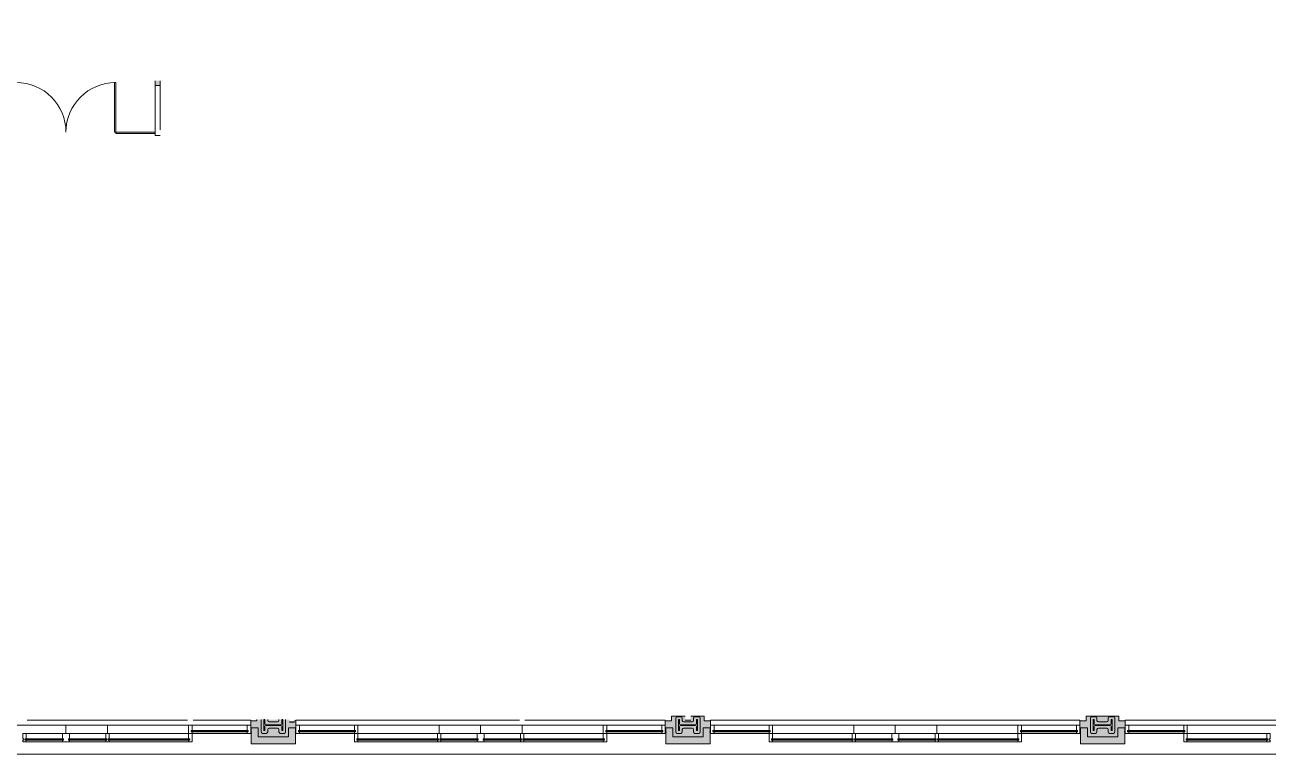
# Model space of a CAD drawing. Header units: inches. Extents: x 1724 to 4524, y -664 to 702.
# Drawn here: x 3070 to 3969, y -664 to -136 of the extents above; entities that cross this region are included whole.
import ezdxf

# ---------------------------------------------------------------- set-up
doc = ezdxf.new("R2010")
doc.units = ezdxf.units.IN
doc.header["$MEASUREMENT"] = 0
doc.linetypes.add('IMPORT-Overhead', pattern=[0.15625, 0.09375, -0.0625])
for name, color, linetype, lineweight in [('A-GENM', 7, 'Continuous', 9), ('A-WALL', 7, 'Continuous', 9), ('B-BASE', 7, 'Continuous', 9), ('BB-PART-WALL', 7, 'Continuous', 9), ('NABCA_dwg', 8, 'Continuous', 9), ('NB-PART-GWB', 7, 'Continuous', 9), ('NB-ROD-SEAL', 7, 'Continuous', 9), ('NB-WALL-EXT', 7, 'Continuous', 9), ('NB-WIND-EXT', 7, 'Continuous', 9), ('NB-WIND-MULL', 7, 'Continuous', 9), ('NB-WIND-SILL', 7, 'Continuous', 9), ('WB-N-Door', 7, 'Continuous', 9), ('WB-N-Part', 7, 'Continuous', 9)]:
    doc.layers.add(name, color=color, linetype=linetype, lineweight=lineweight)

# ---------------------------------------------------------------- blocks, each defined once
blk = doc.blocks.new('NABCA_dwg_MA-2900-8th-120718_dwg-2391440-New Construction - Test Fit Plan-2421454-Existing - Survey')
at = {"layer": 'B-BASE'}
for points in [[(-6537.21, -3896.6), (-6537.21, -3889.1), (-6536.84, -3889.1), (-6536.84, -3879.98), (-6541.38, -3879.98), (-6541.38, -3876.6), (-6551.15, -3876.6), (-6551.15, -3879.48), (-6555.15, -3879.48), (-6555.15, -3876.6), (-6565.04, -3876.6), (-6565.04, -3879.98), (-6569.59, -3879.98), (-6569.59, -3889.1), (-6569.21, -3889.1), (-6569.21, -3896.6)], [(-6237.21, -3896.6), (-6237.21, -3889.1), (-6236.84, -3889.1), (-6236.84, -3879.98), (-6241.38, -3879.98), (-6241.38, -3876.6), (-6265.04, -3876.6), (-6265.04, -3879.98), (-6269.59, -3879.98), (-6269.59, -3889.1), (-6269.21, -3889.1), (-6269.21, -3896.6)], [(-6869.21, -3896.6), (-6837.21, -3896.6), (-6837.21, -3889.1), (-6836.84, -3889.1), (-6836.84, -3879.98), (-6837.87, -3879.98), (-6837.87, -3880.65), (-6841.37, -3880.65), (-6841.38, -3879.1), (-6865.04, -3879.1), (-6865.04, -3879.98), (-6869.59, -3879.98), (-6869.59, -3889.1), (-6869.21, -3889.1)]]:
    blk.add_hatch(color=256, dxfattribs=at).paths.add_polyline_path(points, flags=0)
at = {"layer": 'BB-PART-WALL'}
h = blk.add_hatch(color=256, dxfattribs=at)
h.paths.add_polyline_path([(-6935.08, -3420.64), (-6935.08, -3417.14), (-6938.58, -3417.14), (-6938.58, -3420.64)], flags=0)
h.paths.add_polyline_path([(-6935.08, -3363.1), (-6935.08, -3359.6), (-6938.58, -3359.6), (-6938.58, -3363.1)], flags=0)
at = {"layer": 'A-WALL', "color": 10, "lineweight": 30}
blk.add_line((-6841.37, -3880.65), (-6837.87, -3880.65), dxfattribs=at)
at = {"layer": 'B-BASE'}
for p, q in [((-6862.03, -3888.1), (-6862.03, -3879.1)), ((-6858.53, -3882.85), (-6847.87, -3882.85)), ((-6847.87, -3883.35), (-6858.53, -3883.35)), ((-6857.28, -3879.1), (-6857.28, -3879.85)), ((-6856.28, -3880.85), (-6850.12, -3880.85)), ((-6850.12, -3885.35), (-6856.28, -3885.35)), ((-6849.12, -3879.85), (-6849.12, -3879.1)), ((-6844.37, -3879.1), (-6844.37, -3888.1)), ((-6562.04, -3888.1), (-6562.04, -3878.1)), ((-6561.04, -3877.1), (-6558.29, -3877.1)), ((-6558.54, -3882.85), (-6547.88, -3882.85)), ((-6547.88, -3883.35), (-6558.54, -3883.35)), ((-6557.29, -3878.1), (-6557.29, -3879.85)), ((-6556.29, -3880.85), (-6550.13, -3880.85)), ((-6550.13, -3885.35), (-6556.29, -3885.35)), ((-6549.13, -3879.85), (-6549.13, -3878.1)), ((-6548.13, -3877.1), (-6545.38, -3877.1)), ((-6544.38, -3878.1), (-6544.38, -3888.1)), ((-6262.04, -3888.1), (-6262.04, -3878.1)), ((-6261.04, -3877.1), (-6258.29, -3877.1)), ((-6257.29, -3878.1), (-6257.29, -3879.85)), ((-6256.29, -3880.85), (-6250.13, -3880.85)), ((-6250.13, -3885.35), (-6256.29, -3885.35)), ((-6249.13, -3879.85), (-6249.13, -3878.1)), ((-6248.13, -3877.1), (-6245.38, -3877.1)), ((-6244.38, -3878.1), (-6244.38, -3888.1)), ((-6858.28, -3889.1), (-6861.03, -3889.1)), ((-6857.28, -3886.35), (-6857.28, -3888.1)), ((-6849.12, -3888.1), (-6849.12, -3886.35)), ((-6845.37, -3889.1), (-6848.12, -3889.1)), ((-6704.95, -3893.1), (-6732.7, -3893.1)), ((-6704.95, -3893.3), (-6732.7, -3893.3)), ((-6704.95, -3893.9), (-6732.7, -3893.9)), ((-6704.95, -3894.1), (-6732.7, -3894.1)), ((-6701.45, -3893.1), (-6673.7, -3893.1)), ((-6701.45, -3893.3), (-6673.7, -3893.3)), ((-6701.45, -3893.9), (-6673.7, -3893.9)), ((-6701.45, -3894.1), (-6673.7, -3894.1)), ((-6672.7, -3893.1), (-6614.45, -3893.1)), ((-6672.7, -3893.3), (-6613.7, -3893.3)), ((-6672.7, -3893.9), (-6613.7, -3893.9)), ((-6672.7, -3894.1), (-6614.45, -3894.1)), ((-6612.7, -3887.3), (-6571.33, -3887.3)), ((-6612.7, -3887.9), (-6571.33, -3887.9)), ((-6611.95, -3887.1), (-6571.33, -3887.1)), ((-6611.95, -3888.1), (-6571.33, -3888.1)), ((-6558.29, -3889.1), (-6561.04, -3889.1)), ((-6557.29, -3886.35), (-6557.29, -3888.1)), ((-6549.13, -3888.1), (-6549.13, -3886.35)), ((-6545.38, -3889.1), (-6548.13, -3889.1)), ((-6494.46, -3887.1), (-6535.09, -3887.1)), ((-6493.71, -3887.3), (-6535.09, -3887.3)), ((-6493.71, -3887.9), (-6535.09, -3887.9)), ((-6494.46, -3888.1), (-6535.09, -3888.1)), ((-6433.71, -3893.3), (-6492.71, -3893.3)), ((-6433.71, -3893.9), (-6492.71, -3893.9)), ((-6433.71, -3893.1), (-6491.96, -3893.1)), ((-6433.71, -3894.1), (-6491.96, -3894.1)), ((-6404.96, -3893.1), (-6432.71, -3893.1)), ((-6404.96, -3893.3), (-6432.71, -3893.3)), ((-6404.96, -3893.9), (-6432.71, -3893.9)), ((-6404.96, -3894.1), (-6432.71, -3894.1)), ((-6401.46, -3893.1), (-6373.71, -3893.1)), ((-6401.46, -3893.3), (-6373.71, -3893.3)), ((-6401.46, -3893.9), (-6373.71, -3893.9)), ((-6401.46, -3894.1), (-6373.71, -3894.1)), ((-6372.71, -3893.1), (-6314.46, -3893.1)), ((-6372.71, -3893.3), (-6313.71, -3893.3)), ((-6372.71, -3893.9), (-6313.71, -3893.9)), ((-6372.71, -3894.1), (-6314.46, -3894.1)), ((-6312.71, -3887.3), (-6271.34, -3887.3)), ((-6312.71, -3887.9), (-6271.34, -3887.9)), ((-6311.96, -3887.1), (-6271.34, -3887.1)), ((-6311.96, -3888.1), (-6271.34, -3888.1)), ((-6258.29, -3889.1), (-6261.04, -3889.1)), ((-6257.29, -3886.35), (-6257.29, -3888.1)), ((-6249.13, -3888.1), (-6249.13, -3886.35)), ((-6245.38, -3889.1), (-6248.13, -3889.1)), ((-6194.46, -3887.1), (-6235.09, -3887.1)), ((-6193.71, -3887.3), (-6235.09, -3887.3)), ((-6193.71, -3887.9), (-6235.09, -3887.9)), ((-6194.46, -3888.1), (-6235.09, -3888.1)), ((-6133.71, -3893.3), (-6192.71, -3893.3)), ((-6133.71, -3893.9), (-6192.71, -3893.9)), ((-6133.71, -3893.1), (-6191.96, -3893.1)), ((-6133.71, -3894.1), (-6191.96, -3894.1))]:
    blk.add_line(p, q, dxfattribs=at)
at = {"layer": 'B-BASE', "flags": 128}
for points in [[(-5935.21, -3896.6), (-5935.21, -3904.1), (-8374.21, -3904.1), (-8374.21, -2881.08), (-8378.21, -2881.08), (-8378.21, -2538.1), (-5818.21, -2538.1), (-5818.21, -2548.1)], [(-6241.38, -3876.6), (-6241.38, -3879.98), (-6236.84, -3879.98), (-6236.84, -3886.98), (-6236.84, -3889.1), (-6237.21, -3889.1), (-6237.21, -3896.6), (-6269.21, -3896.6), (-6269.21, -3889.1), (-6269.59, -3889.1), (-6269.59, -3879.98), (-6265.04, -3879.98), (-6265.04, -3876.6), (-6245.38, -3876.6)], [(-6859.28, -3884.1), (-6859.28, -3887.1), (-6860.03, -3887.1), (-6860.03, -3879.1), (-6859.28, -3879.1), (-6859.28, -3882.1)], [(-6847.12, -3882.1), (-6847.12, -3879.1), (-6846.37, -3879.1), (-6846.37, -3887.1), (-6847.12, -3887.1), (-6847.12, -3884.1)], [(-6559.29, -3884.1), (-6559.29, -3887.1), (-6560.04, -3887.1), (-6560.04, -3879.1), (-6559.29, -3879.1), (-6559.29, -3882.1)], [(-6547.13, -3882.1), (-6547.13, -3879.1), (-6546.38, -3879.1), (-6546.38, -3887.1), (-6547.13, -3887.1), (-6547.13, -3884.1)]]:
    blk.add_lwpolyline(points, dxfattribs=at)
for points in [[(-6259.29, -3882.1), (-6259.29, -3879.1), (-6260.04, -3879.1), (-6260.04, -3887.1), (-6259.29, -3887.1), (-6259.29, -3884.1), (-6259.29, -3887.1), (-6260.04, -3887.1), (-6260.04, -3879.1), (-6259.29, -3879.1)], [(-6247.88, -3882.85), (-6258.54, -3882.85)], [(-6258.54, -3883.35), (-6247.88, -3883.35)], [(-6247.13, -3884.1), (-6247.13, -3887.1), (-6246.38, -3887.1), (-6246.38, -3879.1), (-6247.13, -3879.1), (-6247.13, -3882.1), (-6247.13, -3879.1), (-6246.38, -3879.1), (-6246.38, -3887.1), (-6247.13, -3887.1)]]:
    blk.add_lwpolyline(points, close=True, dxfattribs=at)
at = {"layer": 'B-BASE'}
for centre, radius, start, end in [((-6858.53, -3882.1), 0.75, 180, 270), ((-6858.53, -3884.1), 0.75, 90, 180), ((-6856.28, -3879.85), 1, 180, 270), ((-6856.28, -3886.35), 1, 90, 180), ((-6850.12, -3879.85), 1, 270, 0), ((-6850.12, -3886.35), 1, 0, 90), ((-6847.87, -3882.1), 0.75, 270, 0), ((-6847.87, -3884.1), 0.75, 0, 90), ((-6561.04, -3878.1), 1, 90, 180), ((-6558.54, -3882.1), 0.75, 180, 270), ((-6558.54, -3884.1), 0.75, 90, 180), ((-6558.29, -3878.1), 1, 0, 90), ((-6556.29, -3879.85), 1, 180, 270), ((-6556.29, -3886.35), 1, 90, 180), ((-6550.13, -3879.85), 1, 270, 0), ((-6550.13, -3886.35), 1, 0, 90), ((-6548.13, -3878.1), 1, 90, 180), ((-6547.88, -3882.1), 0.75, 270, 0), ((-6547.88, -3884.1), 0.75, 0, 90), ((-6545.38, -3878.1), 1, 0, 90), ((-6261.04, -3878.1), 1, 90, 180), ((-6258.54, -3882.1), 0.75, 180, 270), ((-6258.54, -3882.1), 0.75, 180, 270), ((-6258.54, -3884.1), 0.75, 90, 180), ((-6258.54, -3884.1), 0.75, 90, 180), ((-6258.29, -3878.1), 1, 0, 90), ((-6256.29, -3879.85), 1, 180, 270), ((-6256.29, -3886.35), 1, 90, 180), ((-6250.13, -3879.85), 1, 270, 0), ((-6250.13, -3886.35), 1, 0, 90), ((-6248.13, -3878.1), 1, 90, 180), ((-6247.88, -3882.1), 0.75, 270, 0), ((-6247.88, -3882.1), 0.75, 270, 0), ((-6247.88, -3884.1), 0.75, 0, 90), ((-6247.88, -3884.1), 0.75, 0, 90), ((-6245.38, -3878.1), 1, 0, 90), ((-6861.03, -3888.1), 1, 180, 270), ((-6858.28, -3888.1), 1, 270, 0), ((-6848.12, -3888.1), 1, 180, 270), ((-6845.37, -3888.1), 1, 270, 0), ((-6561.04, -3888.1), 1, 180, 270), ((-6558.29, -3888.1), 1, 270, 0), ((-6548.13, -3888.1), 1, 180, 270), ((-6545.38, -3888.1), 1, 270, 0), ((-6261.04, -3888.1), 1, 180, 270), ((-6258.29, -3888.1), 1, 270, 0), ((-6248.13, -3888.1), 1, 180, 270), ((-6245.38, -3888.1), 1, 270, 0)]:
    blk.add_arc(centre, radius, start, end, dxfattribs=at)
at = {"layer": 'BB-PART-WALL', "flags": 128}
blk.add_lwpolyline([(-6938.58, -3417.14), (-6938.58, -3420.64), (-6935.08, -3420.64)], dxfattribs=at)
at = {"layer": 'NB-PART-GWB', "flags": 128}
for points in [[(-6569.59, -3884.1), (-6569.59, -3879.98), (-6565.04, -3879.98), (-6565.04, -3876.6), (-6555.15, -3876.6)], [(-6551.15, -3876.6), (-6541.38, -3876.6), (-6541.38, -3879.98), (-6536.84, -3879.98), (-6536.84, -3884.1)], [(-6269.59, -3884.1), (-6269.59, -3879.98), (-6265.04, -3879.98), (-6265.04, -3876.6), (-6245.38, -3876.6)], [(-6241.38, -3876.6), (-6241.38, -3879.98), (-6236.84, -3879.98), (-6236.84, -3884.1)], [(-6869.58, -3884.1), (-6869.58, -3879.98), (-6865.03, -3879.98), (-6865.03, -3879.1)], [(-6837.87, -3879.98), (-6836.83, -3879.98), (-6836.83, -3884.1)]]:
    blk.add_lwpolyline(points, dxfattribs=at)
at = {"layer": 'NB-ROD-SEAL'}
for centre, start, end in [((-6869.31, -3888.7), 56.64777, 129.97822), ((-6869.31, -3888.93), 56.64777, 129.97822), ((-6869.31, -3889.12), 56.64777, 129.97822), ((-6869.31, -3889.29), 56.64777, 129.97822), ((-6869.31, -3889.42), 56.64777, 129.97822), ((-6837.09, -3888.67), 50.02178, 123.35223), ((-6837.09, -3888.9), 50.02178, 123.35223), ((-6837.09, -3889.09), 50.02178, 123.35223), ((-6837.09, -3889.26), 50.02178, 123.35223), ((-6837.09, -3889.4), 50.02178, 123.35223), ((-6569.31, -3888.7), 56.64777, 129.97822), ((-6569.31, -3888.93), 56.64777, 129.97822), ((-6569.31, -3889.12), 56.64777, 129.97822), ((-6569.31, -3889.29), 56.64777, 129.97822), ((-6569.31, -3889.42), 56.64777, 129.97822), ((-6537.11, -3888.67), 50.02178, 123.35223), ((-6537.11, -3888.9), 50.02178, 123.35223), ((-6537.11, -3889.09), 50.02178, 123.35223), ((-6537.11, -3889.26), 50.02178, 123.35223), ((-6537.11, -3889.4), 50.02178, 123.35223), ((-6269.32, -3888.7), 56.64777, 129.97822), ((-6269.32, -3888.93), 56.64777, 129.97822), ((-6269.32, -3889.12), 56.64777, 129.97822), ((-6269.32, -3889.29), 56.64777, 129.97822), ((-6269.32, -3889.42), 56.64777, 129.97822), ((-6237.11, -3888.67), 50.02178, 123.35223), ((-6237.11, -3888.9), 50.02178, 123.35223), ((-6237.11, -3889.09), 50.02178, 123.35223), ((-6237.11, -3889.26), 50.02178, 123.35223), ((-6237.11, -3889.4), 50.02178, 123.35223)]:
    blk.add_arc(centre, 0.419, start, end, dxfattribs=at)
for centre in [(-6869.32, -3887.99), (-6837.08, -3887.96), (-6569.32, -3887.99), (-6537.09, -3887.96), (-6269.33, -3887.99), (-6237.09, -3887.96)]:
    blk.add_ellipse(centre, major_axis=(0, 0.333), ratio=0.724983, dxfattribs=at)
at = {"layer": 'NB-WALL-EXT', "flags": 128}
for points in [[(-6869.2, -3896.6), (-6837.2, -3896.6), (-6837.2, -3885.1), (-6842.2, -3885.1), (-6842.2, -3891.6), (-6864.2, -3891.6), (-6864.2, -3885.1), (-6869.2, -3885.1)], [(-6569.21, -3896.6), (-6537.21, -3896.6), (-6537.21, -3885.1), (-6542.21, -3885.1), (-6542.21, -3891.6), (-6564.21, -3891.6), (-6564.21, -3885.1), (-6569.21, -3885.1)], [(-6269.21, -3896.6), (-6237.21, -3896.6), (-6237.21, -3886.98), (-6237.21, -3885.1), (-6241.38, -3885.1), (-6242.21, -3885.1), (-6242.21, -3891.6), (-6264.21, -3891.6), (-6264.21, -3885.1), (-6269.21, -3885.1)]]:
    blk.add_lwpolyline(points, close=True, dxfattribs=at)
at = {"layer": 'NB-WIND-EXT'}
for p, q in [((-7004.95, -3893.1), (-7032.7, -3893.1)), ((-7004.95, -3893.3), (-7032.7, -3893.3)), ((-7004.95, -3893.9), (-7032.7, -3893.9)), ((-7004.95, -3894.1), (-7032.7, -3894.1)), ((-7032.32, -3893.3), (-7032.32, -3893.9)), ((-7005.33, -3893.3), (-7005.33, -3893.9)), ((-7001.45, -3893.1), (-6973.7, -3893.1)), ((-7001.45, -3893.3), (-6973.7, -3893.3)), ((-7001.45, -3893.9), (-6973.7, -3893.9)), ((-7001.45, -3894.1), (-6973.7, -3894.1)), ((-7001.07, -3893.3), (-7001.07, -3893.9)), ((-6974.08, -3893.3), (-6974.08, -3893.9)), ((-6972.7, -3893.1), (-6914.45, -3893.1)), ((-6972.7, -3893.3), (-6913.7, -3893.3)), ((-6972.7, -3893.9), (-6913.7, -3893.9)), ((-6972.7, -3894.1), (-6914.45, -3894.1)), ((-6972.32, -3893.3), (-6972.32, -3893.9)), ((-6914.08, -3893.3), (-6914.08, -3893.9)), ((-6912.7, -3887.3), (-6871.33, -3887.3)), ((-6912.7, -3887.9), (-6871.33, -3887.9)), ((-6912.32, -3887.3), (-6912.32, -3887.9)), ((-6911.95, -3887.1), (-6871.33, -3887.1)), ((-6911.95, -3888.1), (-6871.33, -3888.1)), ((-6871.7, -3887.9), (-6871.7, -3887.3)), ((-6794.45, -3887.1), (-6835.08, -3887.1)), ((-6793.7, -3887.3), (-6835.08, -3887.3)), ((-6793.7, -3887.9), (-6835.08, -3887.9)), ((-6794.45, -3888.1), (-6835.08, -3888.1)), ((-6834.7, -3887.9), (-6834.7, -3887.3)), ((-6794.08, -3887.3), (-6794.08, -3887.9)), ((-6733.7, -3893.3), (-6792.7, -3893.3)), ((-6733.7, -3893.9), (-6792.7, -3893.9)), ((-6792.32, -3893.3), (-6792.32, -3893.9)), ((-6733.7, -3893.1), (-6791.95, -3893.1)), ((-6733.7, -3894.1), (-6791.95, -3894.1)), ((-6734.08, -3893.3), (-6734.08, -3893.9)), ((-6732.32, -3893.3), (-6732.32, -3893.9)), ((-6705.33, -3893.3), (-6705.33, -3893.9)), ((-6701.07, -3893.3), (-6701.07, -3893.9)), ((-6674.08, -3893.3), (-6674.08, -3893.9)), ((-6672.32, -3893.3), (-6672.32, -3893.9)), ((-6614.08, -3893.3), (-6614.08, -3893.9)), ((-6612.32, -3887.3), (-6612.32, -3887.9)), ((-6571.7, -3887.9), (-6571.7, -3887.3)), ((-6534.71, -3887.9), (-6534.71, -3887.3)), ((-6494.09, -3887.3), (-6494.09, -3887.9)), ((-6492.34, -3893.3), (-6492.34, -3893.9)), ((-6434.09, -3893.3), (-6434.09, -3893.9)), ((-6432.34, -3893.3), (-6432.34, -3893.9)), ((-6405.34, -3893.3), (-6405.34, -3893.9)), ((-6401.09, -3893.3), (-6401.09, -3893.9)), ((-6374.09, -3893.3), (-6374.09, -3893.9)), ((-6372.34, -3893.3), (-6372.34, -3893.9)), ((-6314.09, -3893.3), (-6314.09, -3893.9)), ((-6312.34, -3887.3), (-6312.34, -3887.9)), ((-6271.71, -3887.9), (-6271.71, -3887.3)), ((-6234.71, -3887.9), (-6234.71, -3887.3)), ((-6194.09, -3887.3), (-6194.09, -3887.9)), ((-6192.34, -3893.3), (-6192.34, -3893.9)), ((-6134.09, -3893.3), (-6134.09, -3893.9))]:
    blk.add_line(p, q, dxfattribs=at)
at = {"layer": 'NB-WIND-MULL', "flags": 128}
for points in [[(-6911.95, -3889.1), (-6911.95, -3888.1), (-6912.7, -3888.1), (-6912.7, -3887.1), (-6911.95, -3887.1), (-6911.95, -3883.1), (-6914.45, -3883.1), (-6914.45, -3889.1)], [(-6872.08, -3889.1), (-6872.08, -3888.1), (-6871.33, -3888.1), (-6871.33, -3887.1), (-6872.08, -3887.1), (-6872.08, -3883.1), (-6869.58, -3883.1), (-6869.58, -3889.1)], [(-6834.33, -3889.1), (-6834.33, -3888.1), (-6835.08, -3888.1), (-6835.08, -3887.1), (-6834.33, -3887.1), (-6834.33, -3883.1), (-6836.83, -3883.1), (-6836.83, -3889.1)], [(-6794.45, -3889.1), (-6794.45, -3888.1), (-6793.7, -3888.1), (-6793.7, -3887.1), (-6794.45, -3887.1), (-6794.45, -3883.1), (-6791.95, -3883.1), (-6791.95, -3889.1)], [(-6611.95, -3889.1), (-6611.95, -3888.1), (-6612.7, -3888.1), (-6612.7, -3887.1), (-6611.95, -3887.1), (-6611.95, -3883.1), (-6614.45, -3883.1), (-6614.45, -3889.1)], [(-6572.08, -3889.1), (-6572.08, -3888.1), (-6571.33, -3888.1), (-6571.33, -3887.1), (-6572.08, -3887.1), (-6572.08, -3883.1), (-6569.58, -3883.1), (-6569.58, -3889.1)], [(-6534.34, -3889.1), (-6534.34, -3888.1), (-6535.09, -3888.1), (-6535.09, -3887.1), (-6534.34, -3887.1), (-6534.34, -3883.1), (-6536.84, -3883.1), (-6536.84, -3889.1)], [(-6494.46, -3889.1), (-6494.46, -3888.1), (-6493.71, -3888.1), (-6493.71, -3887.1), (-6494.46, -3887.1), (-6494.46, -3883.1), (-6491.96, -3883.1), (-6491.96, -3889.1)], [(-6311.96, -3889.1), (-6311.96, -3888.1), (-6312.71, -3888.1), (-6312.71, -3887.1), (-6311.96, -3887.1), (-6311.96, -3883.1), (-6314.46, -3883.1), (-6314.46, -3889.1)], [(-6272.09, -3889.1), (-6272.09, -3888.1), (-6271.34, -3888.1), (-6271.34, -3887.1), (-6272.09, -3887.1), (-6272.09, -3883.1), (-6269.59, -3883.1), (-6269.59, -3889.1)], [(-6234.34, -3889.1), (-6234.34, -3888.1), (-6235.09, -3888.1), (-6235.09, -3887.1), (-6234.34, -3887.1), (-6234.34, -3886.98), (-6234.34, -3883.1), (-6236.84, -3883.1), (-6236.84, -3886.98), (-6236.84, -3889.1)], [(-6194.46, -3889.1), (-6194.46, -3888.1), (-6193.71, -3888.1), (-6193.71, -3887.1), (-6194.46, -3887.1), (-6194.46, -3886.98), (-6194.46, -3883.1), (-6191.96, -3883.1), (-6191.96, -3886.98), (-6191.96, -3889.1)], [(-7032.7, -3893.1), (-7032.7, -3894.1), (-7031.95, -3894.1), (-7031.95, -3895.1), (-7034.45, -3895.1), (-7034.45, -3894.1), (-7033.7, -3894.1), (-7033.7, -3893.1), (-7034.45, -3893.1), (-7034.45, -3889.1), (-7031.95, -3889.1), (-7031.95, -3893.1)], [(-6973.7, -3893.1), (-6973.7, -3894.1), (-6974.45, -3894.1), (-6974.45, -3895.1), (-6971.95, -3895.1), (-6971.95, -3894.1), (-6972.7, -3894.1), (-6972.7, -3893.1), (-6971.95, -3893.1), (-6971.95, -3889.1), (-6974.45, -3889.1), (-6974.45, -3893.1)], [(-6914.45, -3895.1), (-6914.45, -3894.1), (-6913.7, -3894.1), (-6913.7, -3893.1), (-6914.45, -3893.1), (-6914.45, -3889.1), (-6911.95, -3889.1), (-6911.95, -3895.1)], [(-6791.95, -3895.1), (-6791.95, -3894.1), (-6792.7, -3894.1), (-6792.7, -3893.1), (-6791.95, -3893.1), (-6791.95, -3889.1), (-6794.45, -3889.1), (-6794.45, -3895.1)], [(-6732.7, -3893.1), (-6732.7, -3894.1), (-6731.95, -3894.1), (-6731.95, -3895.1), (-6734.45, -3895.1), (-6734.45, -3894.1), (-6733.7, -3894.1), (-6733.7, -3893.1), (-6734.45, -3893.1), (-6734.45, -3889.1), (-6731.95, -3889.1), (-6731.95, -3893.1)], [(-6704.95, -3893.1), (-6704.95, -3894.1), (-6705.7, -3894.1), (-6705.7, -3895.1), (-6700.7, -3895.1), (-6700.7, -3894.1), (-6701.45, -3894.1), (-6701.45, -3893.1), (-6700.7, -3893.1), (-6700.7, -3889.1), (-6705.7, -3889.1), (-6705.7, -3893.1)], [(-6673.7, -3893.1), (-6673.7, -3894.1), (-6674.45, -3894.1), (-6674.45, -3895.1), (-6671.95, -3895.1), (-6671.95, -3894.1), (-6672.7, -3894.1), (-6672.7, -3893.1), (-6671.95, -3893.1), (-6671.95, -3889.1), (-6674.45, -3889.1), (-6674.45, -3893.1)], [(-6614.45, -3895.1), (-6614.45, -3894.1), (-6613.7, -3894.1), (-6613.7, -3893.1), (-6614.45, -3893.1), (-6614.45, -3889.1), (-6611.95, -3889.1), (-6611.95, -3895.1)], [(-6491.96, -3895.1), (-6491.96, -3894.1), (-6492.71, -3894.1), (-6492.71, -3893.1), (-6491.96, -3893.1), (-6491.96, -3889.1), (-6494.46, -3889.1), (-6494.46, -3895.1)], [(-6432.71, -3893.1), (-6432.71, -3894.1), (-6431.96, -3894.1), (-6431.96, -3895.1), (-6434.46, -3895.1), (-6434.46, -3894.1), (-6433.71, -3894.1), (-6433.71, -3893.1), (-6434.46, -3893.1), (-6434.46, -3889.1), (-6431.96, -3889.1), (-6431.96, -3893.1)], [(-6404.96, -3893.1), (-6404.96, -3894.1), (-6405.71, -3894.1), (-6405.71, -3895.1), (-6400.71, -3895.1), (-6400.71, -3894.1), (-6401.46, -3894.1), (-6401.46, -3893.1), (-6400.71, -3893.1), (-6400.71, -3889.1), (-6405.71, -3889.1), (-6405.71, -3893.1)], [(-6373.71, -3893.1), (-6373.71, -3894.1), (-6374.46, -3894.1), (-6374.46, -3895.1), (-6371.96, -3895.1), (-6371.96, -3894.1), (-6372.71, -3894.1), (-6372.71, -3893.1), (-6371.96, -3893.1), (-6371.96, -3889.1), (-6374.46, -3889.1), (-6374.46, -3893.1)], [(-6314.46, -3895.1), (-6314.46, -3894.1), (-6313.71, -3894.1), (-6313.71, -3893.1), (-6314.46, -3893.1), (-6314.46, -3889.1), (-6311.96, -3889.1), (-6311.96, -3895.1)], [(-6191.96, -3895.1), (-6191.96, -3894.1), (-6192.71, -3894.1), (-6192.71, -3893.1), (-6191.96, -3893.1), (-6191.96, -3889.1), (-6194.46, -3889.1), (-6194.46, -3895.1)], [(-6132.71, -3893.1), (-6132.71, -3894.1), (-6131.96, -3894.1), (-6131.96, -3895.1), (-6134.46, -3895.1), (-6134.46, -3894.1), (-6133.71, -3894.1), (-6133.71, -3893.1), (-6134.46, -3893.1), (-6134.46, -3889.1), (-6131.96, -3889.1), (-6131.96, -3893.1)]]:
    blk.add_lwpolyline(points, close=True, dxfattribs=at)
blk.add_lwpolyline([(-7004.95, -3889.1), (-7005.7, -3889.1), (-7005.7, -3893.1), (-7004.95, -3893.1), (-7004.95, -3894.1), (-7005.7, -3894.1), (-7005.7, -3895.1), (-7000.7, -3895.1), (-7000.7, -3894.1), (-7001.45, -3894.1), (-7001.45, -3893.1), (-7000.7, -3893.1), (-7000.7, -3889.1), (-7001.45, -3889.1)], dxfattribs=at)
at = {"layer": 'NB-WIND-SILL'}
for p, q in [((-7134.33, -3883.1), (-6869.58, -3883.1)), ((-6915.18, -3879.48), (-7031.19, -3879.48)), ((-6973.2, -3889.1), (-6973.2, -3883.1)), ((-6834.33, -3883.1), (-6572.08, -3883.1)), ((-6675.15, -3879.48), (-6791.16, -3879.48)), ((-6733.2, -3889.1), (-6733.2, -3883.1)), ((-6673.2, -3889.1), (-6673.2, -3883.1)), ((-6534.34, -3883.1), (-6272.09, -3883.1)), ((-6433.21, -3889.1), (-6433.21, -3883.1)), ((-6373.21, -3889.1), (-6373.21, -3883.1)), ((-6234.34, -3883.1), (-5972.09, -3883.1)), ((-7005.7, -3889.1), (-7031.95, -3889.1)), ((-7004.95, -3889.1), (-7001.45, -3889.1)), ((-7000.7, -3889.1), (-6974.45, -3889.1)), ((-6971.96, -3889.1), (-6914.45, -3889.1)), ((-6911.95, -3889.1), (-6872.08, -3889.1)), ((-6794.45, -3889.1), (-6834.33, -3889.1)), ((-6734.45, -3889.1), (-6791.95, -3889.1)), ((-6705.7, -3889.1), (-6731.95, -3889.1)), ((-6700.7, -3889.1), (-6674.45, -3889.1)), ((-6671.96, -3889.1), (-6614.45, -3889.1)), ((-6611.95, -3889.1), (-6572.08, -3889.1)), ((-6494.46, -3889.1), (-6534.34, -3889.1)), ((-6434.46, -3889.1), (-6491.96, -3889.1)), ((-6405.71, -3889.1), (-6431.96, -3889.1)), ((-6400.71, -3889.1), (-6374.46, -3889.1)), ((-6371.97, -3889.1), (-6314.46, -3889.1)), ((-6311.96, -3889.1), (-6272.09, -3889.1)), ((-6194.46, -3889.1), (-6234.34, -3889.1)), ((-6134.46, -3889.1), (-6191.96, -3889.1)), ((-7005.7, -3895.1), (-7031.95, -3895.1)), ((-7000.7, -3895.1), (-6974.45, -3895.1)), ((-6971.96, -3895.1), (-6914.45, -3895.1)), ((-6734.45, -3895.1), (-6791.95, -3895.1)), ((-6705.7, -3895.1), (-6731.95, -3895.1)), ((-6700.7, -3895.1), (-6674.45, -3895.1)), ((-6671.96, -3895.1), (-6614.45, -3895.1)), ((-6434.46, -3895.1), (-6491.96, -3895.1)), ((-6405.71, -3895.1), (-6431.96, -3895.1)), ((-6400.71, -3895.1), (-6374.46, -3895.1)), ((-6371.97, -3895.1), (-6314.46, -3895.1)), ((-6134.46, -3895.1), (-6191.96, -3895.1))]:
    blk.add_line(p, q, dxfattribs=at)
at = {"layer": 'NB-WIND-SILL', "flags": 128}
for points in [[(-7003.2, -3889.1), (-7003.2, -3885.1), (-7003.2, -3889.1), (-7003.2, -3883.1)], [(-6869.58, -3879.98), (-6869.58, -3879.48), (-6911.18, -3879.48)], [(-6795.16, -3879.48), (-6836.83, -3879.48), (-6836.83, -3879.98)], [(-6703.2, -3889.1), (-6703.2, -3885.1), (-6703.2, -3889.1), (-6703.2, -3883.1)], [(-6569.58, -3879.98), (-6569.58, -3879.48), (-6671.15, -3879.48)], [(-6269.59, -3879.98), (-6269.59, -3879.48), (-6536.84, -3879.48), (-6536.84, -3879.98)], [(-6403.21, -3889.1), (-6403.21, -3885.1), (-6403.21, -3889.1), (-6403.21, -3883.1)], [(-5969.59, -3879.98), (-5969.59, -3879.48), (-6236.84, -3879.48), (-6236.84, -3879.98)]]:
    blk.add_lwpolyline(points, dxfattribs=at)
at = {"layer": 'WB-N-Door', "flags": 128}
blk.add_lwpolyline([(-6967.2, -3418.39), (-6968.2, -3418.39), (-6968.2, -3454.39), (-6967.2, -3454.39)], close=True, dxfattribs=at)
at = {"layer": 'WB-N-Door'}
for centre, start, end in [((-7039.2, -3454.39), 0, 90), ((-6967.2, -3454.39), 90, 180)]:
    blk.add_arc(centre, 36, start, end, dxfattribs=at)
at = {"layer": 'WB-N-Part'}
blk.add_line((-6935.08, -3452.64), (-6935.08, -3421.14), dxfattribs=at)
at = {"layer": 'WB-N-Part', "flags": 128}
for points in [[(-6938.58, -3420.64), (-6938.58, -3456.64), (-6935.08, -3456.64)], [(-6938.58, -3455.39), (-6967.2, -3455.39), (-6967.2, -3454.39), (-6938.58, -3454.39)]]:
    blk.add_lwpolyline(points, dxfattribs=at)
blk = doc.blocks.new('NABCA_dwg-2391440-Existing - Survey')
at = {"layer": 'A-GENM', "linetype": 'IMPORT-Overhead'}
blk.add_line((3167.41, -180.64), (3167.41, -198.64), dxfattribs=at)
at = {"layer": 'A-WALL', "color": 250, "lineweight": 20}
for p, q in [((3167.41, -176.64), (3167.41, -180.64)), ((3163.91, -209.64), (3163.91, -180.64)), ((3857.1, -636.11), (3861.1, -636.11)), ((3307.32, -638.98), (3311.32, -638.98)), ((3547.33, -638.98), (3551.33, -638.98))]:
    blk.add_line(p, q, dxfattribs=at)
blk.add_blockref('NABCA_dwg_MA-2900-8th-120718_dwg-2391440-New Construction - Test Fit Plan-2421454-Existing - Survey', (10102.48, 3240.5))

msp = doc.modelspace()

# ---------------------------------------------------------------- block references
at = {"layer": 'NABCA_dwg', "color": 7}
msp.add_blockref('NABCA_dwg-2391440-Existing - Survey', (0, 0), dxfattribs=at)

doc.saveas('drawing.dxf')
